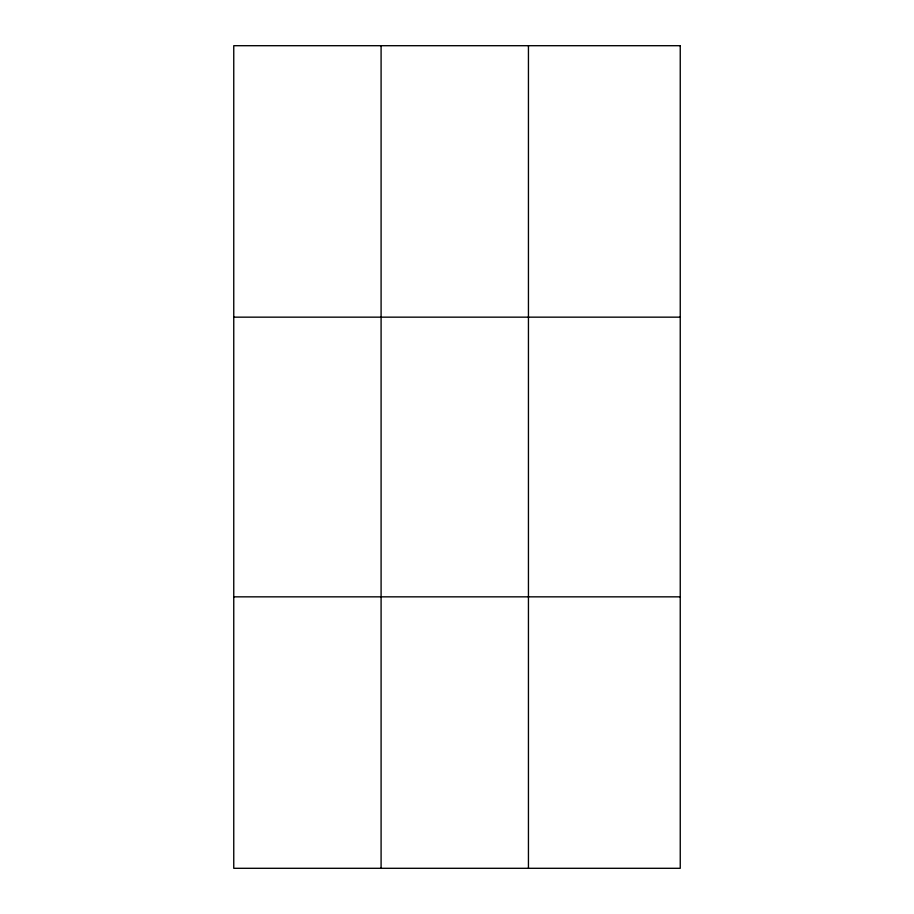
<?xml version="1.0" encoding="UTF-8"?>
<svg xmlns="http://www.w3.org/2000/svg" width="914" height="914" viewBox="0 0 914 914"><rect width="100%" height="100%" fill="white"/><g stroke="black" fill="none" stroke-linecap="round" stroke-linejoin="round"><path stroke-width="1.37" d="M381.092 45.7L381.092 868.3M528.441 45.7L528.441 868.3M233.756 317.158L680.245 317.158M233.756 596.842L680.245 596.842M680.245 45.7L680.245 868.3L233.756 868.3L233.756 45.7L680.245 45.7"/></g></svg>
